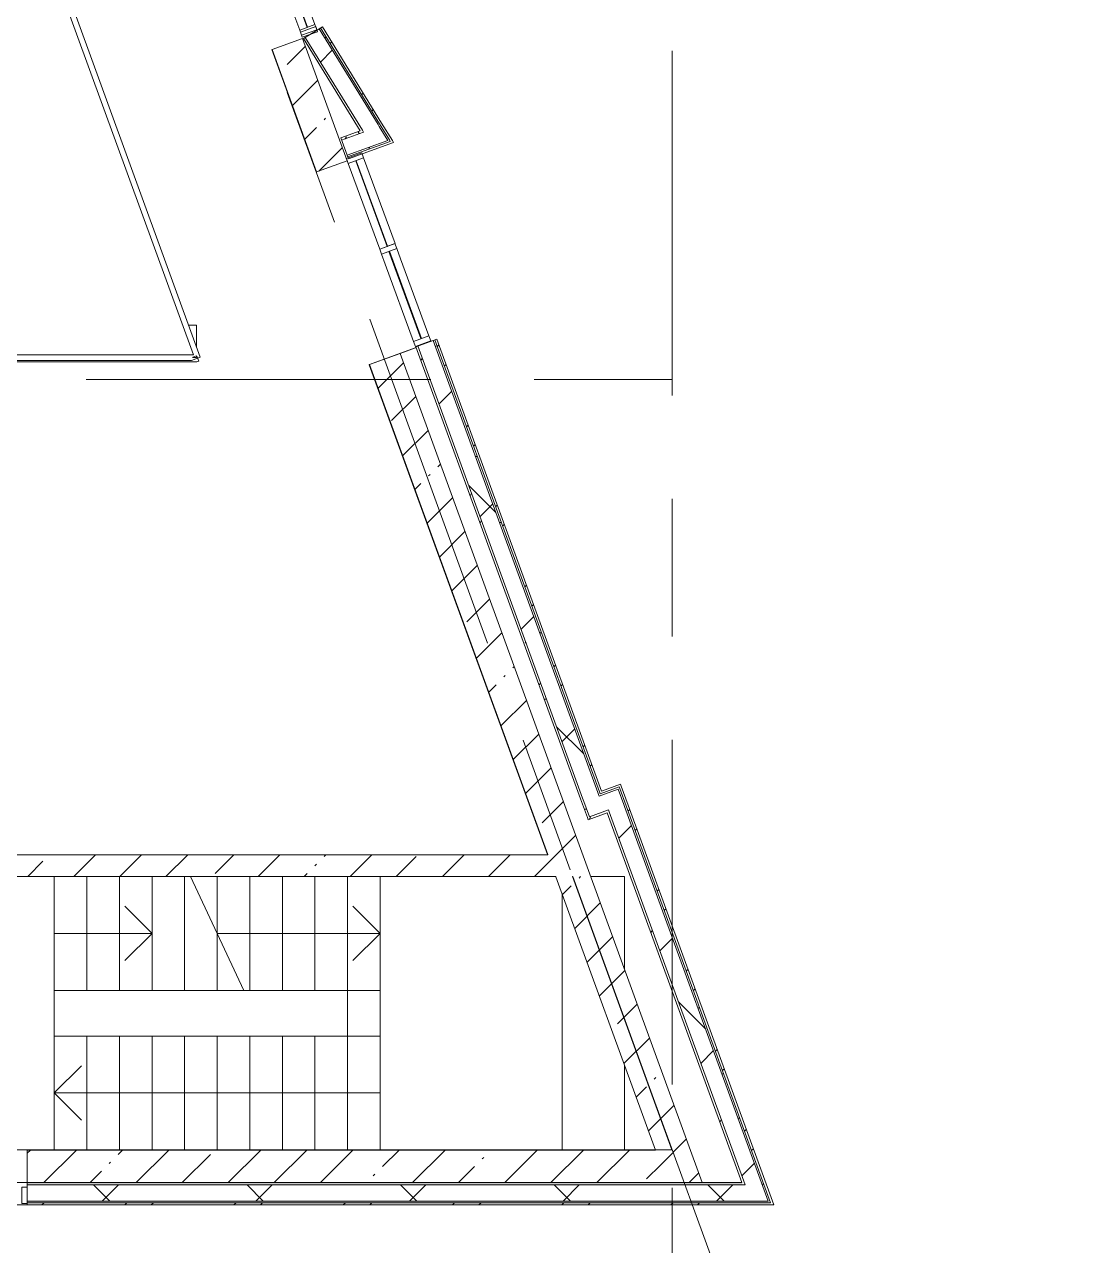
# Model space of a CAD drawing. Header units: millimetres. Extents: x 92932 to 275892, y -43515 to 30371.
# Drawn here: x 144207 to 153941, y -32264 to -21013 of the extents above; entities that cross this region are included whole.
import ezdxf

# ---------------------------------------------------------------- set-up
doc = ezdxf.new("R2010")
doc.units = ezdxf.units.MM
doc.linetypes.add('Осевые', pattern=[6350, 1270, -952.5, 3175, -952.5])
doc.linetypes.add('Сверху', pattern=[793.75, 476.25, -317.5])
for name, color, linetype, lineweight in [('Импосты витража', 7, 'Continuous', 9), ('Импосты витража-1', 7, 'Continuous', 18), ('Контуры', 7, 'Continuous', 9), ('Лестницы', 7, 'Continuous', 9), ('Линии подступенков-1', 7, 'Continuous', 9), ('Линии свеса', 7, 'Continuous', 9), ('Марки вырезов', 7, 'Continuous', 9), ('Общие ребра', 7, 'Continuous', 9), ('Ограждение', 7, 'Continuous', 9), ('Окна', 7, 'Continuous', 9), ('Окна-1', 7, 'Сверху', 9), ('Оси-1', 7, 'Осевые', 9), ('Поручни', 7, 'Continuous', 9), ('Стены-1', 7, 'Continuous', 18), ('Стрелки вверх', 7, 'Continuous', 9), ('Черная _1 сплошная', 7, 'Continuous', 9), ('Штриховка разреза-1', 7, 'Continuous', 9)]:
    doc.layers.add(name, color=color, linetype=linetype, lineweight=lineweight)
pattern_1 = [(45, (0, 0), (-424.264, 424.264), [600, -100, 20, -100]), (45, (0, 424), (-424.264, 424.264), [])]
pattern_2 = [(0, (0, 0), (812.8, 203.2), [67.056, -542.544, 67.056, -542.544, -3251.2]), (0, (0, 0), (812.8, 203.2), [-1219.2, 67.056, -1152.144, 67.056, -542.544, -1422.4]), (0, (0, 0), (812.8, 203.2), [-3048, 67.056, -339.344, 67.056, -948.944]), (120, (304.8, 101.6), (-582.37636, 602.30545), [67.056, -542.544, 67.056, -542.544, -3251.2]), (120, (304.8, 101.6), (-582.37636, 602.30545), [-1219.2, 67.056, -1152.144, 67.056, -542.544, -1422.4]), (120, (304.8, 101.6), (-582.37636, 602.30545), [-3048, 67.056, -339.344, 67.056, -948.944]), (240, (406.4, 508), (-230.42364, -805.50545), [67.056, -542.544, 67.056, -542.544, -3251.2]), (240, (406.4, 508), (-230.42364, -805.50545), [-1219.2, 67.056, -1152.144, 67.056, -542.544, -1422.4]), (240, (406.4, 508), (-230.42364, -805.50545), [-3048, 67.056, -339.344, 67.056, -948.944])]
pattern_3 = [(45, (0, 0), (-502.8943, 502.8943), []), (45, (0, 762), (-502.8943, 502.8943), [])]
pattern_4 = [(45, (0, 0), (-707.107, 707.107), []), (135, (0, 0), (-707.107, -707.107), [])]

# ---------------------------------------------------------------- blocks, each defined once
blk = doc.blocks.new('Лестница Л7 - Лестница Л6-1008262-План 3-го этажа на отм_ _2_700')
at = {"layer": 'Лестницы'}
for p, q in [((145718, -23783), (145792, -23783)), ((145718, -23783), (145792, -23783)), ((145792, -23783), (145792, -23985)), ((145792, -23783), (145792, -23985)), ((145792, -24067), (145792, -24083)), ((145754, -24083), (145792, -24083))]:
    blk.add_line(p, q, dxfattribs=at)
blk = doc.blocks.new('Прямоугольный импост - Прямоугольный черный-8339198-План 3-го этажа на отм_ _2_700')
at = {"layer": 'Импосты витража-1'}
for p, q in [((-50, 75), (0, 75)), ((-50, -75), (-50, 75)), ((0, 75), (0, -75)), ((0, -75), (-50, -75))]:
    blk.add_line(p, q, dxfattribs=at)
blk = doc.blocks.new('Прямоугольный импост - Прямоугольный черный-8339145-План 3-го этажа на отм_ _2_700')
at = {"layer": 'Импосты витража'}
for p, q in [((146368, -20039), (146508, -19988)), ((146508, -19988), (146882, -21014)), ((146741, -21066), (146368, -20039)), ((146882, -21014), (146741, -21066))]:
    blk.add_line(p, q, dxfattribs=at)
blk = doc.blocks.new('Прямоугольный импост - Прямоугольный черный-8339233-План 3-го этажа на отм_ _2_700')
at = {"layer": 'Импосты витража-1'}
for p, q in [((0, 75), (-50, 75)), ((-50, 75), (-50, -75)), ((0, -75), (0, 75)), ((-50, -75), (0, -75))]:
    blk.add_line(p, q, dxfattribs=at)
blk = doc.blocks.new('Прямоугольный импост - Прямоугольный черный-8339149-План 3-го этажа на отм_ _2_700')
at = {"layer": 'Импосты витража-1'}
for p, q in [((-25, 75), (25, 75)), ((-25, -75), (-25, 75)), ((25, 75), (25, -75)), ((25, -75), (-25, -75))]:
    blk.add_line(p, q, dxfattribs=at)
blk = doc.blocks.new('M_Окно-Квадратный проем - 1200 x 11450 mm-1434535-План 3-го этажа на отм_ _2_700')
at = {"layer": 'Окна'}
for p, q in [((-608, -102), (-608, 102)), ((592, 102), (592, -102))]:
    blk.add_line(p, q, dxfattribs=at)
at = {"layer": 'Окна-1'}
for p, q in [((-608, 102), (592, 102)), ((592, -102), (-608, -102))]:
    blk.add_line(p, q, dxfattribs=at)
blk = doc.blocks.new('Прямоугольный импост - Прямоугольный импост 1-2125194-План 3-го этажа на отм_ _2_700')
at = {"layer": 'Импосты витража-1'}
for p, q in [((-50, 75), (0, 75)), ((-50, -75), (-50, 75)), ((0, 75), (0, -75)), ((0, -75), (-50, -75))]:
    blk.add_line(p, q, dxfattribs=at)
blk = doc.blocks.new('Прямоугольный импост - Прямоугольный черный-8339230-План 3-го этажа на отм_ _2_700')
at = {"layer": 'Импосты витража-1'}
for p, q in [((-25, 75), (25, 75)), ((-25, -75), (-25, 75)), ((25, 75), (25, -75)), ((25, -75), (-25, -75))]:
    blk.add_line(p, q, dxfattribs=at)
blk = doc.blocks.new('Прямоугольный импост - Прямоугольный черный-8339380-План 3-го этажа на отм_ _2_700')
at = {"layer": 'Импосты витража-1'}
for p, q in [((-50, 75), (0, 75)), ((-50, -75), (-50, 75)), ((0, 75), (0, -75)), ((0, -75), (-50, -75))]:
    blk.add_line(p, q, dxfattribs=at)
blk = doc.blocks.new('Прямоугольный импост - Прямоугольный черный-8339219-План 3-го этажа на отм_ _2_700')
at = {"layer": 'Импосты витража'}
for p, q in [((147189, -22295), (147329, -22243)), ((147329, -22243), (147619, -23031)), ((147478, -23082), (147189, -22295)), ((147619, -23031), (147478, -23082))]:
    blk.add_line(p, q, dxfattribs=at)
blk = doc.blocks.new('Прямоугольный импост - Прямоугольный черный-8339220-План 3-го этажа на отм_ _2_700')
at = {"layer": 'Импосты витража'}
for p, q in [((147495, -23129), (147636, -23078)), ((147529, -23222), (147495, -23129)), ((147636, -23078), (147670, -23171))]:
    blk.add_line(p, q, dxfattribs=at)
blk = doc.blocks.new('Прямоугольный импост - Прямоугольный черный-8339227-План 3-го этажа на отм_ _2_700')
at = {"layer": 'Импосты витража'}
for p, q in [((147670, -23171), (147931, -23881)), ((147790, -23933), (147529, -23222)), ((147931, -23881), (147790, -23933))]:
    blk.add_line(p, q, dxfattribs=at)
blk = doc.blocks.new('Ограждение - Ограждение-7229829-План 3-го этажа на отм_ _2_700')
at = {"layer": 'Поручни'}
for p, q in [((132507, -18083), (132557, -18083)), ((132507, -18083), (132507, -21083)), ((132557, -18083), (132557, -21083)), ((143831, -18671), (143810, -18691)), ((143854, -18662), (143831, -18671)), ((144332, -19977), (143854, -18662)), ((144285, -19994), (143810, -18691)), ((144387, -20276), (144285, -19994)), ((144435, -20258), (144332, -19977)), ((145764, -24057), (144387, -20276)), ((145825, -24078), (144435, -20258)), ((132507, -21083), (132507, -24108)), ((132557, -21083), (132557, -24057)), ((132557, -24057), (135232, -24057)), ((135232, -24057), (135532, -24057)), ((135532, -24057), (137932, -24057)), ((137932, -24057), (138862, -24057)), ((138862, -24057), (139162, -24057)), ((139162, -24057), (141262, -24057)), ((141262, -24057), (145764, -24057)), ((132507, -24108), (135232, -24108)), ((135232, -24108), (135332, -24108)), ((135732, -24108), (137932, -24108)), ((137932, -24108), (138862, -24108)), ((138862, -24108), (139162, -24108)), ((139162, -24108), (141262, -24108)), ((141262, -24108), (145744, -24108)), ((145744, -24108), (145825, -24078))]:
    blk.add_line(p, q, dxfattribs=at)

msp = doc.modelspace()

# ---------------------------------------------------------------- hatches: boundary and pattern name
at = {"layer": 'Штриховка разреза-1'}
h = msp.add_hatch(dxfattribs=at)
h.set_pattern_fill('FP_12', color=256, style=0, pattern_type=2)
h.set_pattern_definition(pattern_3)
h.paths.add_polyline_path([(147575.5, -22089.9), (147594.7, -22082.9), (146950.2, -21035), (146933.2, -21045.5), (147567.5, -22076.9)], flags=0)
h = msp.add_hatch(dxfattribs=at)
h.set_pattern_fill('FP_1', color=256, style=0, pattern_type=2)
h.set_pattern_definition(pattern_1)
h.paths.add_polyline_path([(146896.8, -22371.7), (147178.7, -22269.1), (146768.3, -21141.5), (146486.4, -21244.1)], flags=0)
h = msp.add_hatch(dxfattribs=at)
h.set_pattern_fill('FP_14', color=256, style=0, pattern_type=2)
h.set_pattern_definition(pattern_4)
h.paths.add_polyline_path([(147329, -22004.1), (147472.9, -21951.7), (146920.4, -21053.4), (146792.6, -21132), (147318.3, -21986.7)], flags=0)
h = msp.add_hatch(dxfattribs=at)
h.set_pattern_fill('FP_13', color=256, style=0, pattern_type=2)
h.set_pattern_definition(pattern_2)
h.paths.add_polyline_path([(147553.1, -22082.1), (147567.5, -22076.9), (146933.2, -21045.5), (146920.4, -21053.4), (147472.9, -21951.7)], flags=0)
h = msp.add_hatch(dxfattribs=at)
h.set_pattern_fill('FP_13', color=256, style=0, pattern_type=2)
h.set_pattern_definition(pattern_2)
h.paths.add_polyline_path([(147126.2, -22077.9), (147329, -22004.1), (147318.3, -21986.7), (147119.4, -22059.1)], flags=0)
h = msp.add_hatch(dxfattribs=at)
h.set_pattern_fill('FP_13', color=256, style=0, pattern_type=2)
h.set_pattern_definition(pattern_2)
h.paths.add_polyline_path([(147182.7, -22232.9), (147575.5, -22089.9), (147567.5, -22076.9), (147177.5, -22218.8)], flags=0)
h = msp.add_hatch(dxfattribs=at)
h.set_pattern_fill('FP_14', color=256, style=0, pattern_type=2)
h.set_pattern_definition(pattern_4)
h.paths.add_polyline_path([(149357.9, -28173.2), (149498.8, -28121.9), (147970.8, -23923.8), (147829.9, -23975.1), (149345.9, -28140.3)], flags=0)
h = msp.add_hatch(dxfattribs=at)
h.set_pattern_fill('FP_13', color=256, style=0, pattern_type=2)
h.set_pattern_definition(pattern_2)
h.paths.add_polyline_path([(149493.7, -28107.8), (149507.8, -28102.6), (147984.9, -23918.7), (147970.8, -23923.8), (149486.8, -28089)], flags=0)
h = msp.add_hatch(dxfattribs=at)
h.set_pattern_fill('FP_12', color=256, style=0, pattern_type=2)
h.set_pattern_definition(pattern_3)
h.paths.add_polyline_path([(149500.9, -28083.8), (149519.7, -28077), (148003.7, -23911.8), (147984.9, -23918.7), (149496, -28070.2)], flags=0)
h = msp.add_hatch(dxfattribs=at)
h.set_pattern_fill('FP_1', color=256, style=0, pattern_type=2)
h.set_pattern_definition(pattern_1)
h.paths.add_polyline_path([(150445.7, -31683.5), (147665.2, -24044.2), (147383.3, -24146.8), (150126.4, -31683.5)], flags=0)
h = msp.add_hatch(dxfattribs=at)
h.set_pattern_fill('FP_13', color=256, style=0, pattern_type=2)
h.set_pattern_definition(pattern_2)
h.paths.add_polyline_path([(149390.4, -28321), (149409.2, -28314.1), (147829.9, -23975.1), (147811.1, -23981.9), (149375.2, -28279.3)], flags=0)
h = msp.add_hatch(dxfattribs=at)
h.set_pattern_fill('FP_13', color=256, style=0, pattern_type=2)
h.set_pattern_definition(pattern_2)
h.paths.add_polyline_path([(151077.2, -31868.5), (149688.4, -28052.8), (149674.3, -28058), (151061.3, -31868.5)], flags=0)
h = msp.add_hatch(dxfattribs=at)
h.set_pattern_fill('FP_12', color=256, style=0, pattern_type=2)
h.set_pattern_definition(pattern_3)
h.paths.add_polyline_path([(151084.5, -31888.5), (151105.8, -31888.5), (149702.1, -28031.9), (149683.3, -28038.7), (151077.2, -31868.5)], flags=0)
h = msp.add_hatch(dxfattribs=at)
h.set_pattern_fill('FP_14', color=256, style=0, pattern_type=2)
h.set_pattern_definition(pattern_4)
h.paths.add_polyline_path([(151055.8, -31853.5), (149725.6, -28198.9), (149584.7, -28250.2), (150896.2, -31853.5)], flags=0)
h = msp.add_hatch(dxfattribs=at)
h.set_pattern_fill('FP_13', color=256, style=0, pattern_type=2)
h.set_pattern_definition(pattern_2)
h.paths.add_polyline_path([(149397.2, -28339.8), (149591.5, -28269), (149584.7, -28250.2), (149390.4, -28321)], flags=0)
h = msp.add_hatch(dxfattribs=at)
h.set_pattern_fill('FP_13', color=256, style=0, pattern_type=2)
h.set_pattern_definition(pattern_2)
h.paths.add_polyline_path([(150820.3, -31703.5), (150841.6, -31703.5), (149591.5, -28269), (149572.7, -28275.9), (150813, -31683.5)], flags=0)
h = msp.add_hatch(dxfattribs=at)
h.set_pattern_fill('FP_1', color=256, style=0, pattern_type=2)
h.set_pattern_definition(pattern_1)
h.paths.add_polyline_path([(149099.8, -28862.9), (149027, -28662.9), (142781.6, -28662.9), (142781.6, -28862.9), (147721.9, -28862.9)], flags=0)
h = msp.add_hatch(dxfattribs=at)
h.set_pattern_fill('FP_1', color=256, style=0, pattern_type=2)
h.set_pattern_definition(pattern_1)
h.paths.add_polyline_path([(150126.4, -31683.5), (150017.2, -31383.5), (144231.6, -31383.5), (144231.6, -31683.5), (147721.9, -31683.5)], flags=0)
h.paths.add_polyline_path([(140625.7, -31683.5), (143031.6, -31683.5), (143031.6, -31383.5), (139181.6, -31383.5), (139181.6, -31683.5)], flags=0)
h = msp.add_hatch(dxfattribs=at)
h.set_pattern_fill('FP_13', color=256, style=0, pattern_type=2)
h.set_pattern_definition(pattern_2)
h.paths.add_polyline_path([(143031.6, -31703.5), (143031.6, -31683.5), (139181.6, -31683.5), (139181.6, -31703.5), (140625.7, -31703.5)], flags=0)
h.paths.add_polyline_path([(147721.9, -31703.5), (150820.3, -31703.5), (150813, -31683.5), (144231.6, -31683.5), (144231.6, -31703.5)], flags=0)
h.paths.add_polyline_path([(123431.6, -31703.5), (123431.6, -31683.5), (121631.6, -31683.5), (121631.6, -31703.5)], flags=0)
h.paths.add_polyline_path([(129429.1, -31703.5), (129429.1, -31683.5), (127631.6, -31683.5), (127631.6, -31703.5)], flags=0)
h.paths.add_polyline_path([(137981.6, -31703.5), (137981.6, -31683.5), (135031.6, -31683.5), (135031.6, -31703.5)], flags=0)
h.paths.add_polyline_path([(126431.6, -31703.5), (126431.6, -31683.5), (124631.6, -31683.5), (124631.6, -31703.5)], flags=0)
h.paths.add_polyline_path([(130629.1, -31703.5), (133831.6, -31703.5), (133831.6, -31683.5), (130629.1, -31683.5)], flags=0)
h.paths.add_polyline_path([(114431.6, -31703.5), (114431.6, -31683.5), (112631.6, -31683.5), (112631.6, -31703.5)], flags=0)
h.paths.add_polyline_path([(117431.6, -31703.5), (117431.6, -31683.5), (115631.6, -31683.5), (115631.6, -31703.5)], flags=0)
h.paths.add_polyline_path([(118631.6, -31703.5), (120431.6, -31703.5), (120431.6, -31683.5), (118631.6, -31683.5)], flags=0)
h.paths.add_polyline_path([(105144.5, -31703.5), (105431.6, -31703.5), (105431.6, -31683.5), (100386.6, -31683.5), (100386.6, -31703.5)], flags=0)
h.paths.add_polyline_path([(108431.6, -31703.5), (108431.6, -31683.5), (106631.6, -31683.5), (106631.6, -31703.5)], flags=0)
h.paths.add_polyline_path([(109631.6, -31703.5), (111431.6, -31703.5), (111431.6, -31683.5), (109631.6, -31683.5)], flags=0)
h.paths.add_polyline_path([(99886.6, -31703.5), (99886.6, -31683.5), (98048.3, -31683.5), (98048.3, -31703.5)], flags=0)
h = msp.add_hatch(dxfattribs=at)
h.set_pattern_fill('FP_14', color=256, style=0, pattern_type=2)
h.set_pattern_definition(pattern_4)
h.paths.add_polyline_path([(139181.6, -31853.5), (143031.6, -31853.5), (143031.6, -31703.5), (139181.6, -31703.5)], flags=0)
h.paths.add_polyline_path([(150896.2, -31853.5), (150841.6, -31703.5), (144231.6, -31703.5), (144231.6, -31853.5), (150874.9, -31853.5)], flags=0)
h.paths.add_polyline_path([(137981.6, -31853.5), (137981.6, -31703.5), (135031.6, -31703.5), (135031.6, -31853.5)], flags=0)
h.paths.add_polyline_path([(133529.4, -31853.5), (133831.6, -31853.5), (133831.6, -31703.5), (130629.1, -31703.5), (130629.1, -31853.5)], flags=0)
h.paths.add_polyline_path([(127631.6, -31853.5), (129429.1, -31853.5), (129429.1, -31703.5), (127631.6, -31703.5)], flags=0)
h.paths.add_polyline_path([(121631.6, -31853.5), (123431.6, -31853.5), (123431.6, -31703.5), (121631.6, -31703.5)], flags=0)
h.paths.add_polyline_path([(119337, -31853.5), (120431.6, -31853.5), (120431.6, -31703.5), (118631.6, -31703.5), (118631.6, -31853.5)], flags=0)
h.paths.add_polyline_path([(124631.6, -31853.5), (126431.6, -31853.5), (126431.6, -31703.5), (124631.6, -31703.5)], flags=0)
h.paths.add_polyline_path([(114431.6, -31853.5), (114431.6, -31703.5), (112631.6, -31703.5), (112631.6, -31853.5)], flags=0)
h.paths.add_polyline_path([(105431.6, -31853.5), (105431.6, -31703.5), (100386.6, -31703.5), (100386.6, -31853.5), (105144.5, -31853.5)], flags=0)
h.paths.add_polyline_path([(117431.6, -31853.5), (117431.6, -31703.5), (115631.6, -31703.5), (115631.6, -31853.5)], flags=0)
h.paths.add_polyline_path([(99886.6, -31853.5), (99886.6, -31703.5), (98048.3, -31703.5), (98048.3, -31853.5)], flags=0)
h.paths.add_polyline_path([(106631.6, -31853.5), (108431.6, -31853.5), (108431.6, -31703.5), (106631.6, -31703.5)], flags=0)
h.paths.add_polyline_path([(109631.6, -31853.5), (111431.6, -31853.5), (111431.6, -31703.5), (109631.6, -31703.5)], flags=0)
h = msp.add_hatch(dxfattribs=at)
h.set_pattern_fill('FP_13', color=256, style=0, pattern_type=2)
h.set_pattern_definition(pattern_2)
h.paths.add_polyline_path([(150880.4, -31868.5), (151061.3, -31868.5), (151055.8, -31853.5), (144231.6, -31853.5), (144231.6, -31868.5), (147721.9, -31868.5)], flags=0)
h.paths.add_polyline_path([(143031.6, -31868.5), (143031.6, -31853.5), (139181.6, -31853.5), (139181.6, -31868.5), (140625.7, -31868.5)], flags=0)
h.paths.add_polyline_path([(123431.6, -31868.5), (123431.6, -31853.5), (121631.6, -31853.5), (121631.6, -31868.5)], flags=0)
h.paths.add_polyline_path([(130629.1, -31868.5), (133831.6, -31868.5), (133831.6, -31853.5), (130629.1, -31853.5)], flags=0)
h.paths.add_polyline_path([(129429.1, -31868.5), (129429.1, -31853.5), (127631.6, -31853.5), (127631.6, -31868.5)], flags=0)
h.paths.add_polyline_path([(126431.6, -31868.5), (126431.6, -31853.5), (124631.6, -31853.5), (124631.6, -31868.5)], flags=0)
h.paths.add_polyline_path([(137981.6, -31868.5), (137981.6, -31853.5), (135031.6, -31853.5), (135031.6, -31868.5)], flags=0)
h.paths.add_polyline_path([(109631.6, -31868.5), (111431.6, -31868.5), (111431.6, -31853.5), (109631.6, -31853.5)], flags=0)
h.paths.add_polyline_path([(112631.6, -31868.5), (114431.6, -31868.5), (114431.6, -31853.5), (112631.6, -31853.5)], flags=0)
h.paths.add_polyline_path([(106631.6, -31868.5), (108431.6, -31868.5), (108431.6, -31853.5), (106631.6, -31853.5)], flags=0)
h.paths.add_polyline_path([(115631.6, -31868.5), (117431.6, -31868.5), (117431.6, -31853.5), (115631.6, -31853.5)], flags=0)
h.paths.add_polyline_path([(119337, -31868.5), (120431.6, -31868.5), (120431.6, -31853.5), (118631.6, -31853.5), (118631.6, -31868.5)], flags=0)
h.paths.add_polyline_path([(105431.6, -31868.5), (105431.6, -31853.5), (100386.6, -31853.5), (100386.6, -31868.5), (105144.5, -31868.5)], flags=0)
h.paths.add_polyline_path([(99886.6, -31868.5), (99886.6, -31853.5), (98048.3, -31853.5), (98048.3, -31868.5)], flags=0)
h = msp.add_hatch(dxfattribs=at)
h.set_pattern_fill('FP_12', color=256, style=0, pattern_type=2)
h.set_pattern_definition(pattern_3)
h.paths.add_polyline_path([(151084.5, -31888.5), (151077.2, -31868.5), (144231.6, -31868.5), (144231.6, -31888.5), (150887.6, -31888.5)], flags=0)
h.paths.add_polyline_path([(143031.6, -31888.5), (143031.6, -31868.5), (139181.6, -31868.5), (139181.6, -31888.5), (140625.7, -31888.5)], flags=0)
h.paths.add_polyline_path([(137981.6, -31888.5), (137981.6, -31868.5), (135031.6, -31868.5), (135031.6, -31888.5)], flags=0)
h.paths.add_polyline_path([(121631.6, -31888.5), (123431.6, -31888.5), (123431.6, -31868.5), (121631.6, -31868.5)], flags=0)
h.paths.add_polyline_path([(124631.6, -31888.5), (126431.6, -31888.5), (126431.6, -31868.5), (124631.6, -31868.5)], flags=0)
h.paths.add_polyline_path([(130629.1, -31888.5), (133831.6, -31888.5), (133831.6, -31868.5), (130629.1, -31868.5)], flags=0)
h.paths.add_polyline_path([(127631.6, -31888.5), (129429.1, -31888.5), (129429.1, -31868.5), (127631.6, -31868.5)], flags=0)
h.paths.add_polyline_path([(120431.6, -31888.5), (120431.6, -31868.5), (118631.6, -31868.5), (118631.6, -31888.5), (119337, -31888.5)], flags=0)
h.paths.add_polyline_path([(106631.6, -31888.5), (108431.6, -31888.5), (108431.6, -31868.5), (106631.6, -31868.5)], flags=0)
h.paths.add_polyline_path([(111431.6, -31888.5), (111431.6, -31868.5), (109631.6, -31868.5), (109631.6, -31888.5)], flags=0)
h.paths.add_polyline_path([(105144.5, -31888.5), (105431.6, -31888.5), (105431.6, -31868.5), (100386.6, -31868.5), (100386.6, -31888.5)], flags=0)
h.paths.add_polyline_path([(114431.6, -31888.5), (114431.6, -31868.5), (112631.6, -31868.5), (112631.6, -31888.5)], flags=0)
h.paths.add_polyline_path([(115631.6, -31888.5), (117431.6, -31888.5), (117431.6, -31868.5), (115631.6, -31868.5)], flags=0)
h.paths.add_polyline_path([(99886.6, -31888.5), (99886.6, -31868.5), (98048.3, -31868.5), (98048.3, -31888.5)], flags=0)

# ---------------------------------------------------------------- linework, layer by layer
at = {"layer": 'Контуры'}
for p, q in [((145787.8, -24065.4), (145756, -24077)), ((145794.9, -24067.8), (145811.8, -24114.2)), ((145793.6, -24120.8), (141731.6, -24120.8)), ((145811.8, -24114.2), (145793.6, -24120.8)), ((144481.6, -28862.9), (142981.6, -28862.9)), ((144481.6, -28862.9), (142981.6, -28862.9)), ((144481.6, -28862.9), (142981.6, -28862.9)), ((144281.6, -28862.9), (142981.6, -28862.9)), ((144481.6, -28862.9), (142981.6, -28862.9)), ((144481.6, -28862.9), (142981.6, -28862.9)), ((144281.6, -28862.9), (146981.6, -28862.9)), ((144481.6, -28862.9), (144481.6, -29912.9)), ((144481.6, -28862.9), (144481.6, -29912.9)), ((144481.6, -28862.9), (144481.6, -29912.9)), ((144481.6, -28862.9), (145736.8, -28862.9)), ((144481.6, -28862.9), (147481.6, -28862.9)), ((144481.6, -28862.9), (147181.6, -28862.9)), ((144481.6, -28862.9), (148381.6, -28862.9)), ((144481.6, -28862.9), (147181.6, -28862.9)), ((144781.6, -28862.9), (147481.6, -28862.9)), ((149099.8, -28862.9), (146981.6, -28862.9)), ((149099.8, -28862.9), (147181.6, -28862.9)), ((149099.8, -28862.9), (147181.6, -28862.9)), ((147181.6, -28862.9), (147181.6, -29912.9)), ((149099.8, -28862.9), (147481.6, -28862.9)), ((149078.8, -28862.9), (147481.6, -28862.9)), ((149099.8, -28862.9), (148381.6, -28862.9)), ((149731.6, -28862.9), (149419, -28862.9)), ((149731.6, -29721.7), (149731.6, -28862.9)), ((149156.6, -31382.9), (149156.6, -29019)), ((144481.6, -30332.9), (144481.6, -29912.9)), ((144481.6, -30332.9), (144481.6, -29912.9)), ((144481.6, -30332.9), (144481.6, -29912.9)), ((144481.6, -30332.9), (144481.6, -29912.9)), ((144481.6, -30332.9), (144481.6, -29912.9)), ((144481.6, -29912.9), (146226.4, -29912.9)), ((144481.6, -29912.9), (147181.6, -29912.9)), ((144481.6, -29912.9), (147181.6, -29912.9)), ((144481.6, -29912.9), (147181.6, -29912.9)), ((144781.6, -29912.9), (147181.6, -29912.9)), ((146981.6, -29912.9), (147181.6, -29912.9)), ((147181.6, -29912.9), (147181.6, -30332.9)), ((147181.6, -29912.9), (147181.6, -30332.9)), ((147481.6, -29912.9), (147481.6, -30332.9)), ((144481.6, -31382.9), (144481.6, -30332.9)), ((144481.6, -31382.9), (144481.6, -30332.9)), ((144481.6, -31382.9), (144481.6, -30332.9)), ((144481.6, -31382.9), (144481.6, -30332.9)), ((144481.6, -31382.9), (144481.6, -30332.9)), ((147181.6, -31382.9), (147181.6, -30332.9)), ((147181.6, -31382.9), (147181.6, -30332.9)), ((147481.6, -31382.9), (147481.6, -30332.9)), ((149731.6, -31382.9), (149731.6, -30598.8)), ((142981.6, -31382.9), (144481.6, -31382.9)), ((142981.6, -31382.9), (144481.6, -31382.9)), ((142981.6, -31382.9), (144481.6, -31382.9)), ((142981.6, -31382.9), (144481.6, -31382.9)), ((142981.6, -31382.9), (144481.6, -31382.9)), ((142981.6, -31382.9), (144481.6, -31382.9)), ((147481.6, -31382.9), (144481.6, -31382.9)), ((147181.6, -31382.9), (144481.6, -31382.9)), ((147181.6, -31382.9), (144481.6, -31382.9)), ((148681.6, -31382.9), (144481.6, -31382.9)), ((147481.6, -31382.9), (144481.6, -31382.9)), ((147481.6, -31382.9), (144481.6, -31382.9)), ((147181.6, -31382.9), (149156.6, -31382.9)), ((147181.6, -31382.9), (149156.6, -31382.9)), ((147481.6, -31382.9), (149156.6, -31382.9)), ((147481.6, -31382.9), (149156.6, -31382.9)), ((147481.6, -31382.9), (149078.8, -31382.9)), ((148681.6, -31382.9), (149731.6, -31382.9))]:
    msp.add_line(p, q, dxfattribs=at)
at = {"layer": 'Линии подступенков-1'}
for p, q in [((144481.6, -28862.9), (144481.6, -29912.9)), ((144481.6, -28862.9), (144481.6, -29912.9)), ((144481.6, -28862.9), (144481.6, -29912.9)), ((144781.6, -28862.9), (144781.6, -29912.9)), ((144781.6, -28862.9), (144781.6, -29912.9)), ((144781.6, -28862.9), (144781.6, -29912.9)), ((145081.6, -28862.9), (145081.6, -29912.9)), ((145081.6, -28862.9), (145081.6, -29912.9)), ((145081.6, -28862.9), (145081.6, -29912.9)), ((145381.6, -28862.9), (145381.6, -29912.9)), ((145381.6, -28862.9), (145381.6, -29912.9)), ((145381.6, -28862.9), (145381.6, -29912.9)), ((145681.6, -28862.9), (145681.6, -29912.9)), ((145681.6, -28862.9), (145681.6, -29912.9)), ((145681.6, -28862.9), (145681.6, -29912.9)), ((145981.6, -28862.9), (145981.6, -29912.9)), ((145981.6, -28862.9), (145981.6, -29912.9)), ((146281.6, -28862.9), (146281.6, -29912.9)), ((146281.6, -28862.9), (146281.6, -29912.9)), ((146581.6, -28862.9), (146581.6, -29912.9)), ((146581.6, -28862.9), (146581.6, -29912.9)), ((146881.6, -28862.9), (146881.6, -29912.9)), ((146881.6, -28862.9), (146881.6, -29912.9)), ((147181.6, -28862.9), (147181.6, -29912.9)), ((147181.6, -28862.9), (147181.6, -29912.9)), ((147481.6, -28862.9), (147481.6, -29912.9)), ((145981.6, -29387.9), (145981.6, -29912.9)), ((144481.6, -31382.9), (144481.6, -30332.9)), ((144481.6, -31382.9), (144481.6, -30332.9)), ((144481.6, -31382.9), (144481.6, -30332.9)), ((144481.6, -31382.9), (144481.6, -30332.9)), ((144481.6, -31382.9), (144481.6, -30332.9)), ((144481.6, -31382.9), (144481.6, -30332.9)), ((144781.6, -31382.9), (144781.6, -30332.9)), ((144781.6, -31382.9), (144781.6, -30332.9)), ((144781.6, -31382.9), (144781.6, -30332.9)), ((144781.6, -31382.9), (144781.6, -30332.9)), ((144781.6, -31382.9), (144781.6, -30332.9)), ((144781.6, -31382.9), (144781.6, -30332.9)), ((145081.6, -31382.9), (145081.6, -30332.9)), ((145081.6, -31382.9), (145081.6, -30332.9)), ((145081.6, -31382.9), (145081.6, -30332.9)), ((145081.6, -31382.9), (145081.6, -30332.9)), ((145081.6, -31382.9), (145081.6, -30332.9)), ((145081.6, -31382.9), (145081.6, -30332.9)), ((145381.6, -31382.9), (145381.6, -30332.9)), ((145381.6, -31382.9), (145381.6, -30332.9)), ((145381.6, -31382.9), (145381.6, -30332.9)), ((145381.6, -31382.9), (145381.6, -30332.9)), ((145381.6, -31382.9), (145381.6, -30332.9)), ((145381.6, -31382.9), (145381.6, -30332.9)), ((145681.6, -31382.9), (145681.6, -30332.9)), ((145681.6, -31382.9), (145681.6, -30332.9)), ((145681.6, -31382.9), (145681.6, -30332.9)), ((145681.6, -31382.9), (145681.6, -30332.9)), ((145681.6, -31382.9), (145681.6, -30332.9)), ((145681.6, -31382.9), (145681.6, -30332.9)), ((145981.6, -31382.9), (145981.6, -30332.9)), ((145981.6, -31382.9), (145981.6, -30332.9)), ((145981.6, -31382.9), (145981.6, -30332.9)), ((145981.6, -31382.9), (145981.6, -30332.9)), ((145981.6, -31382.9), (145981.6, -30332.9)), ((145981.6, -31382.9), (145981.6, -30332.9)), ((146281.6, -31382.9), (146281.6, -30332.9)), ((146281.6, -31382.9), (146281.6, -30332.9)), ((146281.6, -31382.9), (146281.6, -30332.9)), ((146281.6, -31382.9), (146281.6, -30332.9)), ((146281.6, -31382.9), (146281.6, -30332.9)), ((146281.6, -31382.9), (146281.6, -30332.9)), ((146581.6, -31382.9), (146581.6, -30332.9)), ((146581.6, -31382.9), (146581.6, -30332.9)), ((146581.6, -31382.9), (146581.6, -30332.9)), ((146581.6, -31382.9), (146581.6, -30332.9)), ((146581.6, -31382.9), (146581.6, -30332.9)), ((146581.6, -31382.9), (146581.6, -30332.9)), ((146881.6, -31382.9), (146881.6, -30332.9)), ((146881.6, -31382.9), (146881.6, -30332.9)), ((146881.6, -31382.9), (146881.6, -30332.9)), ((146881.6, -31382.9), (146881.6, -30332.9)), ((146881.6, -31382.9), (146881.6, -30332.9)), ((146881.6, -31382.9), (146881.6, -30332.9)), ((147181.6, -31382.9), (147181.6, -30332.9)), ((147181.6, -31382.9), (147181.6, -30332.9)), ((147181.6, -31382.9), (147181.6, -30332.9)), ((147181.6, -31382.9), (147181.6, -30332.9)), ((147181.6, -31382.9), (147181.6, -30332.9)), ((147181.6, -31382.9), (147181.6, -30332.9)), ((147481.6, -31382.9), (147481.6, -30332.9))]:
    msp.add_line(p, q, dxfattribs=at)
at = {"layer": 'Линии свеса'}
for p, q in [((144781.6, -28862.9), (144781.6, -29912.9)), ((144781.6, -28862.9), (144781.6, -29912.9)), ((144781.6, -28862.9), (144781.6, -29912.9)), ((145081.6, -28862.9), (145081.6, -29912.9)), ((145081.6, -28862.9), (145081.6, -29912.9)), ((145081.6, -28862.9), (145081.6, -29912.9)), ((145381.6, -28862.9), (145381.6, -29912.9)), ((145381.6, -28862.9), (145381.6, -29912.9)), ((145381.6, -28862.9), (145381.6, -29912.9)), ((145681.6, -28862.9), (145681.6, -29912.9)), ((145681.6, -28862.9), (145681.6, -29912.9)), ((145681.6, -28862.9), (145681.6, -29912.9)), ((145981.6, -28862.9), (145981.6, -29912.9)), ((145981.6, -28862.9), (145981.6, -29912.9)), ((146281.6, -28862.9), (146281.6, -29912.9)), ((146281.6, -28862.9), (146281.6, -29912.9)), ((146581.6, -28862.9), (146581.6, -29912.9)), ((146581.6, -28862.9), (146581.6, -29912.9)), ((146881.6, -28862.9), (146881.6, -29912.9)), ((146881.6, -28862.9), (146881.6, -29912.9)), ((147181.6, -28862.9), (147181.6, -29912.9)), ((145981.6, -29387.9), (145981.6, -29912.9)), ((144781.6, -31382.9), (144781.6, -30332.9)), ((144781.6, -31382.9), (144781.6, -30332.9)), ((144781.6, -31382.9), (144781.6, -30332.9)), ((144781.6, -31382.9), (144781.6, -30332.9)), ((144781.6, -31382.9), (144781.6, -30332.9)), ((144781.6, -31382.9), (144781.6, -30332.9)), ((145081.6, -31382.9), (145081.6, -30332.9)), ((145081.6, -31382.9), (145081.6, -30332.9)), ((145081.6, -31382.9), (145081.6, -30332.9)), ((145081.6, -31382.9), (145081.6, -30332.9)), ((145081.6, -31382.9), (145081.6, -30332.9)), ((145081.6, -31382.9), (145081.6, -30332.9)), ((145381.6, -31382.9), (145381.6, -30332.9)), ((145381.6, -31382.9), (145381.6, -30332.9)), ((145381.6, -31382.9), (145381.6, -30332.9)), ((145381.6, -31382.9), (145381.6, -30332.9)), ((145381.6, -31382.9), (145381.6, -30332.9)), ((145381.6, -31382.9), (145381.6, -30332.9)), ((145681.6, -31382.9), (145681.6, -30332.9)), ((145681.6, -31382.9), (145681.6, -30332.9)), ((145681.6, -31382.9), (145681.6, -30332.9)), ((145681.6, -31382.9), (145681.6, -30332.9)), ((145681.6, -31382.9), (145681.6, -30332.9)), ((145681.6, -31382.9), (145681.6, -30332.9)), ((145981.6, -31382.9), (145981.6, -30332.9)), ((145981.6, -31382.9), (145981.6, -30332.9)), ((145981.6, -31382.9), (145981.6, -30332.9)), ((145981.6, -31382.9), (145981.6, -30332.9)), ((145981.6, -31382.9), (145981.6, -30332.9)), ((145981.6, -31382.9), (145981.6, -30332.9)), ((146281.6, -31382.9), (146281.6, -30332.9)), ((146281.6, -31382.9), (146281.6, -30332.9)), ((146281.6, -31382.9), (146281.6, -30332.9)), ((146281.6, -31382.9), (146281.6, -30332.9)), ((146281.6, -31382.9), (146281.6, -30332.9)), ((146281.6, -31382.9), (146281.6, -30332.9)), ((146581.6, -31382.9), (146581.6, -30332.9)), ((146581.6, -31382.9), (146581.6, -30332.9)), ((146581.6, -31382.9), (146581.6, -30332.9)), ((146581.6, -31382.9), (146581.6, -30332.9)), ((146581.6, -31382.9), (146581.6, -30332.9)), ((146581.6, -31382.9), (146581.6, -30332.9)), ((146881.6, -31382.9), (146881.6, -30332.9)), ((146881.6, -31382.9), (146881.6, -30332.9)), ((146881.6, -31382.9), (146881.6, -30332.9)), ((146881.6, -31382.9), (146881.6, -30332.9)), ((146881.6, -31382.9), (146881.6, -30332.9)), ((146881.6, -31382.9), (146881.6, -30332.9)), ((147181.6, -31382.9), (147181.6, -30332.9)), ((147181.6, -31382.9), (147181.6, -30332.9)), ((147181.6, -31382.9), (147181.6, -30332.9)), ((147181.6, -31382.9), (147181.6, -30332.9))]:
    msp.add_line(p, q, dxfattribs=at)
at = {"layer": 'Марки вырезов'}
msp.add_line((146226.4, -29912.9), (145736.8, -28862.9), dxfattribs=at)
at = {"layer": 'Общие ребра'}
for p, q in [((146768.3, -21141.5), (146486.4, -21244.1)), ((146792.6, -21132), (147318.3, -21986.7)), ((146920.4, -21053.4), (147462.2, -21934.3)), ((146933.2, -21045.5), (147476.6, -21929.1)), ((146486.4, -21244.1), (146896.8, -22371.7)), ((146896.8, -22371.7), (146486.4, -21244.1)), ((147462.2, -21934.3), (147472.9, -21951.7)), ((147476.6, -21929.1), (147567.5, -22076.9)), ((147329, -22004.1), (147126.2, -22077.9)), ((147318.3, -21986.7), (147329, -22004.1)), ((147472.9, -21951.7), (147553.1, -22082.1)), ((147553.1, -22082.1), (147177.5, -22218.8)), ((147575.5, -22089.9), (147182.7, -22232.9)), ((147567.5, -22076.9), (147575.5, -22089.9)), ((146896.8, -22371.7), (147178.7, -22269.1)), ((147970.8, -23923.8), (149486.8, -28089)), ((147984.9, -23918.7), (149500.9, -28083.8)), ((147665.2, -24044.2), (147383.3, -24146.8)), ((147829.9, -23975.1), (149345.9, -28140.3)), ((149493.7, -28107.8), (149486.8, -28089)), ((149498.8, -28121.9), (149493.7, -28107.8)), ((149674.3, -28058), (149498.8, -28121.9)), ((149507.8, -28102.6), (149500.9, -28083.8)), ((149683.3, -28038.7), (149507.8, -28102.6)), ((149674.3, -28058), (149725.6, -28198.9)), ((149683.3, -28038.7), (149688.4, -28052.8)), ((149688.4, -28052.8), (149746.6, -28212.6)), ((149357.9, -28173.2), (149345.9, -28140.3)), ((149409.2, -28314.1), (149357.9, -28173.2)), ((149725.6, -28198.9), (149732.5, -28217.7)), ((151055.8, -31853.5), (149732.5, -28217.7)), ((151077.2, -31868.5), (149746.6, -28212.6)), ((149584.7, -28250.2), (149409.2, -28314.1)), ((149584.7, -28250.2), (149591.5, -28269)), ((150841.6, -31703.5), (149591.5, -28269)), ((149027, -28662.9), (142781.6, -28662.9)), ((143083.6, -28862.9), (149099.8, -28862.9)), ((149099.8, -28862.9), (149100.5, -28864.9)), ((144231.6, -31703.5), (150820.3, -31703.5)), ((150841.6, -31703.5), (150820.3, -31703.5)), ((144231.6, -31853.5), (150874.9, -31853.5)), ((144231.6, -31868.5), (150880.4, -31868.5)), ((150896.2, -31853.5), (150874.9, -31853.5)), ((151061.3, -31868.5), (150880.4, -31868.5)), ((151055.8, -31853.5), (150896.2, -31853.5)), ((151077.2, -31868.5), (151061.3, -31868.5))]:
    msp.add_line(p, q, dxfattribs=at)
at = {"layer": 'Оси-1'}
for p, q in [((129251.3, 26095.3), (153940.5, -41737.8)), ((150171.6, 25417.1), (150171.6, -41737.8)), ((150171.6, -24282.9), (92932.1, -24282.9)), ((150171.6, -31382.9), (92932.1, -31382.9))]:
    msp.add_line(p, q, dxfattribs=at)
at = {"layer": 'Стены-1'}
for p, q in [((146435.7, -20014.7), (146809.1, -21040.7)), ((146813.8, -21039), (146440.4, -20013)), ((146950.2, -21035), (146775.6, -21142.4)), ((146809.1, -21040.7), (146813.8, -21039)), ((147495.8, -21922.1), (146950.2, -21035)), ((147178.7, -22269.1), (146768.3, -21141.5)), ((146775.6, -21142.4), (147299.1, -21993.7)), ((146485.7, -21242.2), (146483.8, -21242.9)), ((146483.8, -21242.9), (146895.6, -22374.3)), ((147594.7, -22082.9), (147495.8, -21922.1)), ((147299.1, -21993.7), (147119.4, -22059.1)), ((147119.4, -22059.1), (147189.5, -22251.7)), ((147189.5, -22251.7), (147605.4, -22100.3)), ((147605.4, -22100.3), (147594.7, -22082.9)), ((147261.4, -22268.1), (147256.7, -22269.8)), ((147256.7, -22269.8), (147545.9, -23057.4)), ((147550.6, -23055.7), (147261.4, -22268.1)), ((146895.6, -22374.3), (146897.5, -22373.6)), ((147545.9, -23057.4), (147550.6, -23055.7)), ((147567.8, -23102.6), (147563.1, -23104.4)), ((147563.1, -23104.4), (147858.1, -23907.9)), ((147862.8, -23906.2), (147567.8, -23102.6)), ((148003.7, -23911.8), (147811.1, -23981.9)), ((147858.1, -23907.9), (147862.8, -23906.2)), ((149519.7, -28077), (148003.7, -23911.8)), ((147805.5, -23991), (147382.6, -24144.9)), ((147665.2, -24044.2), (147806.2, -23992.9)), ((150445.7, -31683.5), (147665.2, -24044.2)), ((147806.2, -23992.9), (147805.5, -23991)), ((147811.1, -23981.9), (149327.1, -28147.1)), ((147383.4, -24147.1), (147381.5, -24147.8)), ((147381.5, -24147.8), (149024.1, -28660.9)), ((147382.6, -24144.9), (147383.3, -24146.8)), ((147383.3, -24146.8), (149027, -28662.9)), ((149026.3, -28660.9), (147383.4, -24147.1)), ((149695.3, -28013.1), (149519.7, -28077)), ((149702.1, -28031.9), (149695.3, -28013.1)), ((149765.4, -28205.8), (149702.1, -28031.9)), ((149327.1, -28147.1), (149390.4, -28321)), ((151105.8, -31888.5), (149765.4, -28205.8)), ((149390.4, -28321), (149397.2, -28339.8)), ((149397.2, -28339.8), (149572.7, -28275.9)), ((149572.7, -28275.9), (150813, -31683.5)), ((149100.5, -28864.9), (150017.2, -31383.5)), ((149254.7, -28863.6), (149252.8, -28864.3)), ((149252.8, -28864.3), (150169.3, -31382.2)), ((150171.1, -31381.5), (149254.7, -28863.6)), ((150170.2, -31380.9), (143082.6, -31380.9)), ((143082.6, -31382.9), (150170.2, -31382.9)), ((150017.2, -31383.5), (144231.6, -31383.5)), ((144231.6, -31383.5), (144231.6, -31683.5)), ((150169.3, -31382.2), (150171.1, -31381.5)), ((150170.2, -31382.9), (150170.2, -31380.9)), ((144231.6, -31683.5), (150126.4, -31683.5)), ((150813, -31683.5), (144231.6, -31683.5)), ((144231.6, -31683.5), (144231.6, -31888.5)), ((150126.4, -31683.5), (150445.7, -31683.5)), ((144231.6, -31888.5), (150887.6, -31888.5)), ((150887.6, -31888.5), (151084.5, -31888.5)), ((151084.5, -31888.5), (151105.8, -31888.5))]:
    msp.add_line(p, q, dxfattribs=at)
at = {"layer": 'Стрелки вверх'}
for p, q in [((145381.6, -29387.9), (145131.6, -29137.9)), ((147481.6, -29387.9), (147231.6, -29137.9)), ((144481.6, -29387.9), (144781.6, -29387.9)), ((144781.6, -29387.9), (145081.6, -29387.9)), ((145081.6, -29387.9), (145381.6, -29387.9)), ((145381.6, -29387.9), (145131.6, -29637.9)), ((145981.6, -29387.9), (146281.6, -29387.9)), ((146281.6, -29387.9), (146581.6, -29387.9)), ((146581.6, -29387.9), (146881.6, -29387.9)), ((146881.6, -29387.9), (147181.6, -29387.9)), ((147181.6, -29387.9), (147481.6, -29387.9)), ((147481.6, -29387.9), (147231.6, -29637.9)), ((144481.6, -30857.9), (144731.6, -30607.9)), ((144781.6, -30857.9), (144481.6, -30857.9)), ((144481.6, -30857.9), (144731.6, -31107.9)), ((145081.6, -30857.9), (144781.6, -30857.9)), ((145381.6, -30857.9), (145081.6, -30857.9)), ((145681.6, -30857.9), (145381.6, -30857.9)), ((145981.6, -30857.9), (145681.6, -30857.9)), ((146281.6, -30857.9), (145981.6, -30857.9)), ((146581.6, -30857.9), (146281.6, -30857.9)), ((146881.6, -30857.9), (146581.6, -30857.9)), ((147181.6, -30857.9), (146881.6, -30857.9)), ((147481.6, -30857.9), (147181.6, -30857.9))]:
    msp.add_line(p, q, dxfattribs=at)
at = {"layer": 'Черная _1 сплошная'}
for p, q in [((144481.6, -29912.9), (147481.6, -29912.9)), ((144481.6, -30332.9), (144481.6, -29912.9)), ((147481.6, -29912.9), (147481.6, -30332.9)), ((147481.6, -30332.9), (144481.6, -30332.9))]:
    msp.add_line(p, q, dxfattribs=at)

# ---------------------------------------------------------------- block references
at = {"layer": 'Импосты витража'}
for name in ['Прямоугольный импост - Прямоугольный черный-8339145-План 3-го этажа на отм_ _2_700', 'Прямоугольный импост - Прямоугольный черный-8339219-План 3-го этажа на отм_ _2_700', 'Прямоугольный импост - Прямоугольный черный-8339220-План 3-го этажа на отм_ _2_700', 'Прямоугольный импост - Прямоугольный черный-8339227-План 3-го этажа на отм_ _2_700']:
    msp.add_blockref(name, (0, 0), dxfattribs=at)
at = {"layer": 'Импосты витража', "extrusion": (0, 0, -1)}
for name, p, rotation in [('Прямоугольный импост - Прямоугольный черный-8339149-План 3-го этажа на отм_ _2_700', (-146820, -21063.4), 250.0000000000006), ('Прямоугольный импост - Прямоугольный черный-8339198-План 3-го этажа на отм_ _2_700', (-146835.4, -21105.7), 250.0000000000006), ('Прямоугольный импост - Прямоугольный черный-8339230-План 3-го этажа на отм_ _2_700', (-147556.8, -23080), 249.8415281392675), ('Прямоугольный импост - Прямоугольный черный-8339380-План 3-го этажа на отм_ _2_700', (-147877.7, -23954), 249.8415281392675), ('Прямоугольный импост - Прямоугольный импост 1-2125194-План 3-го этажа на отм_ _2_700', (-144231.6, -31800.9), 180)]:
    msp.add_blockref(name, p, dxfattribs=dict(at, rotation=rotation))
at = {"layer": 'Импосты витража', "rotation": 110.1584718607325}
msp.add_blockref('Прямоугольный импост - Прямоугольный черный-8339233-План 3-го этажа на отм_ _2_700', (147241.9, -22222), dxfattribs=at)
at = {"layer": 'Лестницы'}
msp.add_blockref('Лестница Л7 - Лестница Л6-1008262-План 3-го этажа на отм_ _2_700', (0, 0), dxfattribs=at)
at = {"layer": 'Ограждение'}
msp.add_blockref('Ограждение - Ограждение-7229829-План 3-го этажа на отм_ _2_700', (0, 0), dxfattribs=at)
at = {"layer": 'Окна', "rotation": 180}
msp.add_blockref('M_Окно-Квадратный проем - 1200 x 11450 mm-1434535-План 3-го этажа на отм_ _2_700', (143623.4, -31786), dxfattribs=at)

doc.saveas('drawing.dxf')
